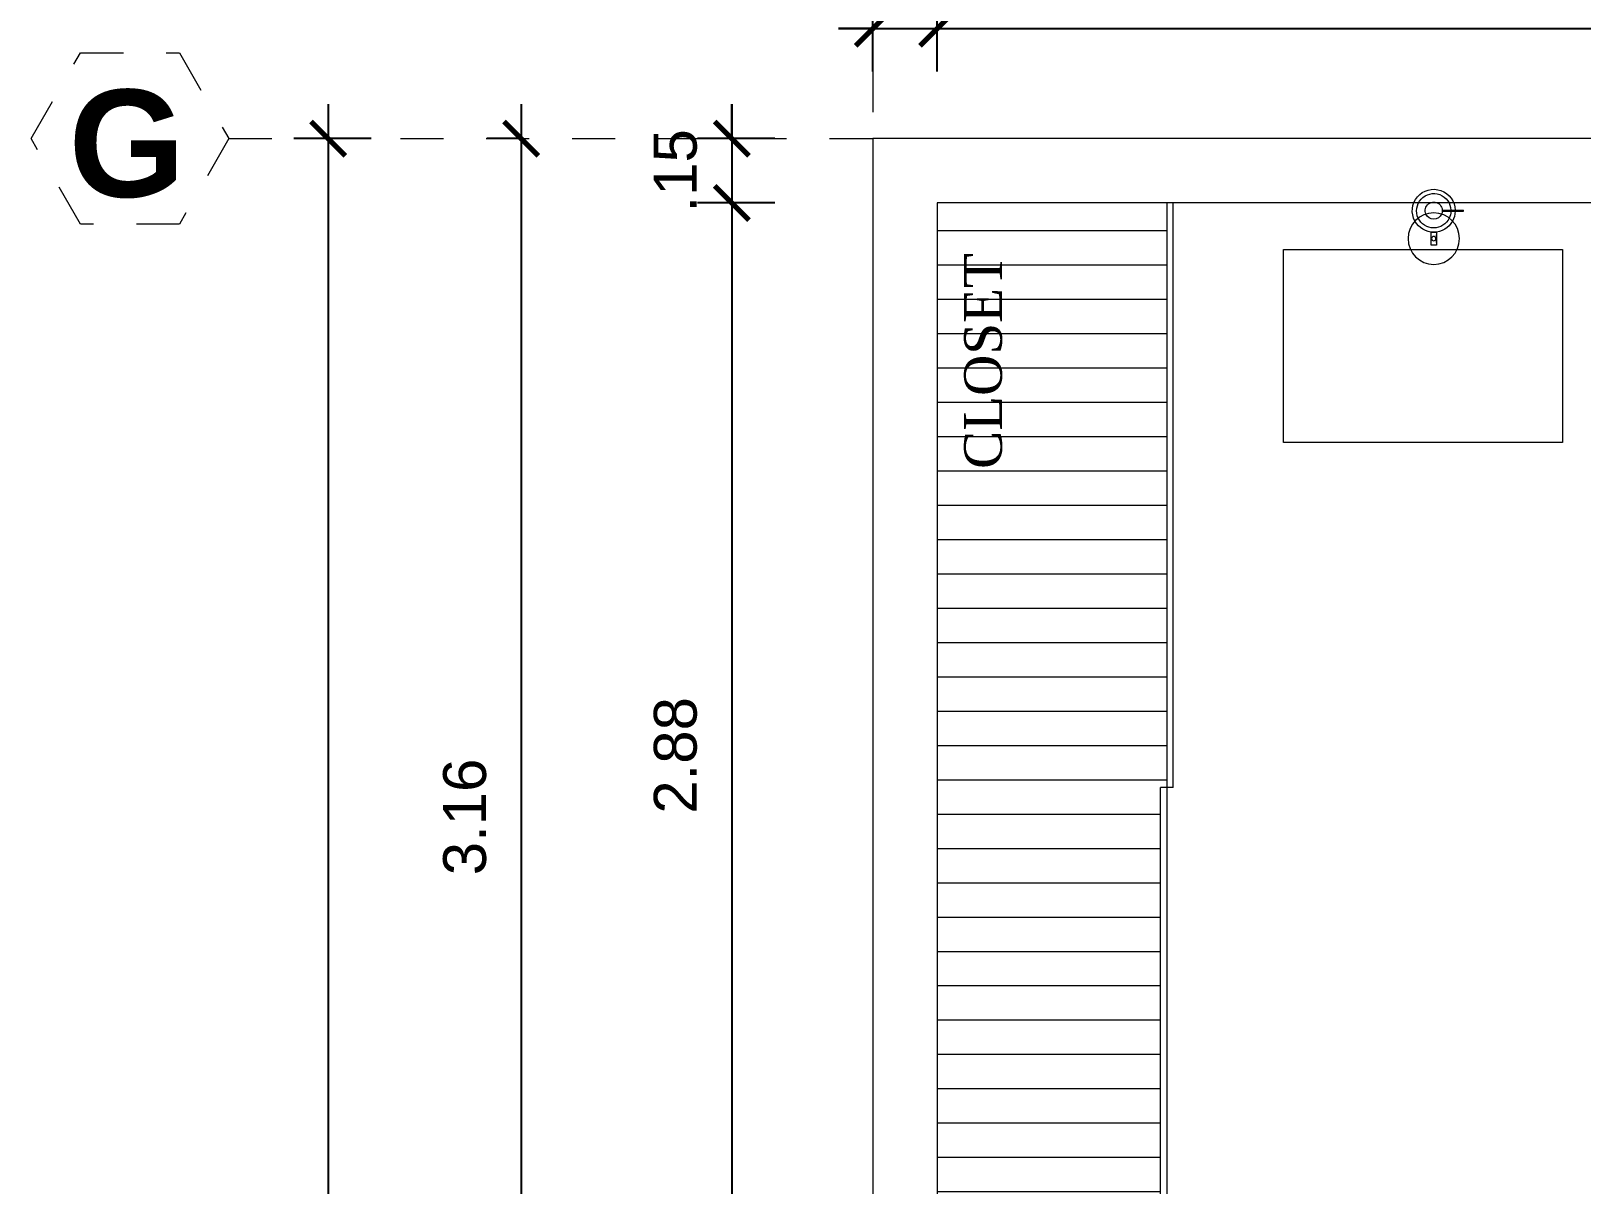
# Model space of a CAD drawing. Header units: millimetres. Extents: x -59 to 123, y 54 to 155.
# Drawn here: x -29.03 to -25.418, y 148.096 to 150.783 of the extents above; entities that cross this region are included whole.
import ezdxf

# ---------------------------------------------------------------- set-up
doc = ezdxf.new("R2010")
doc.units = ezdxf.units.MM
doc.linetypes.add('ACAD_ISO02W100', pattern=[15, 12, -3])
doc.linetypes.add('CONTINUA', pattern=[0])
doc.layers.get('0').update_dxf_attribs({"lineweight": 9})
doc.layers.get('Defpoints').update_dxf_attribs({"lineweight": 0})
doc.layers.add('A-COT', color=8, linetype='Continuous')
doc.layers.add('A-TEX 010', color=7, linetype='Continuous')
for name, color, linetype, lineweight in [('EJES', 6, 'ACAD_ISO02W100', 5), ('mobiliario', 7, 'Continuous', 0), ('MUROS', 7, 'Continuous', 80), ('VIDRIO', 7, 'Continuous', 5)]:
    doc.layers.add(name, color=color, linetype=linetype, lineweight=lineweight)
doc.styles.add('ROMANS', font='ROMANS.SHX', dxfattribs={"width": 1.35, "height": 0.29})
doc.styles.add('STILUS', font='arial.ttf')
doc.styles.add('style1', font='arial.ttf', dxfattribs={"height": 0.1})
doc.dimstyles.new('luis1', dxfattribs={"dimtxt": 0.1, "dimasz": 0.08, "dimexe": 0.08, "dimexo": 0.08, "dimgap": 0.08, "dimtad": 2, "dimzin": 4, "dimdsep": 46, "dimtxsty": 'style1', "dimblk": 'ARCHTICK', "dimcen": 2, "dimdle": 0.08, "dimclrd": 256, "dimclre": 256, "dimclrt": 256, "dimadec": 0, "dimazin": 1, "dimtfac": 1, "dimtix": 1, "dimtmove": 0, "dimatfit": 3, "dimfxl": 1, "dimtolj": 1, "dimarcsym": 0})

# ---------------------------------------------------------------- blocks, each defined once
blk = doc.blocks.new('luminaria')
for p, q in [((998.316, 404.5172), (998.316, 404.5197)), ((998.3655, 404.5197), (998.316, 404.5197)), ((998.3655, 404.5172), (998.316, 404.5172)), ((998.3792, 404.4684), (998.3792, 404.4384)), ((998.3917, 404.4684), (998.3792, 404.4684)), ((998.3792, 404.4444), (998.3792, 404.4624)), ((998.3792, 404.4484), (998.3792, 404.4584)), ((998.3917, 404.4384), (998.3917, 404.4684)), ((998.3792, 404.4384), (998.3917, 404.4384))]:
    blk.add_line(p, q)
for radius in [0.06, 0.005]:
    blk.add_circle((998.3855, 404.4534), radius)
for radius, start, end in [(0.05, 331.2643, 178.5675), (0.04, 334.6666, 178.2092), (0.02, 336.782, 203.218), (0.05, 181.4325, 208.7357), (0.05, 208.7357, 331.2643), (0.04, 181.7908, 205.3334), (0.04, 205.3334, 334.6666), (0.02, 203.218, 336.782)]:
    blk.add_arc((998.3855, 404.5184), radius, start, end)
blk = doc.blocks.new('CAMA MATRIMONIAL')
at = {"layer": 'mobiliario'}
blk.add_lwpolyline([(2856.2305, 869.9959), (2855.5805, 869.9959), (2855.5805, 870.4459), (2856.2305, 870.4459)], close=True, dxfattribs=at)
at = {"layer": 'mobiliario', "extrusion": (0, 0, -1), "zscale": -1}
blk.add_blockref('luminaria', (-3854.316, 466.0175, 0), dxfattribs=at)
blk = doc.blocks.new('_ArchTick')
at = {"color": 0, "linetype": 'ByBlock', "const_width": 0.15}
blk.add_lwpolyline([(-0.5, -0.5), (0.5, 0.5)], dxfattribs=at)
blk = doc.blocks.new('*D293')
at = {"layer": 'A-COT', "linetype": 'Continuous', "lineweight": -2, "transparency": 16777216}
for p, q in [((-27.0683, 150.6886), (-27.0683, 150.8686)), ((-26.9183, 150.6886), (-26.9183, 150.8686)), ((-27.0683, 150.7886), (-27.1483, 150.7886)), ((-27.0683, 150.7886), (-26.9183, 150.7886)), ((-26.9183, 150.7886), (-26.8383, 150.7886))]:
    blk.add_line(p, q, dxfattribs=at)
at = {"layer": 'Defpoints', "color": 0, "linetype": 'CONTINUA', "transparency": 16777216}
for p in [(-26.9183, 150.7886), (-27.0683, 150.5323), (-26.9183, 150.3823)]:
    blk.add_point(p, dxfattribs=at)
at = {"layer": 'A-COT', "linetype": 'CONTINUA', "lineweight": -2, "transparency": 16777216, "xscale": 0.08, "yscale": 0.08, "zscale": 0.08}
blk.add_blockref('_ArchTick', (-27.0683, 150.7886), dxfattribs=at)
at = {"layer": 'A-COT', "linetype": 'CONTINUA', "lineweight": -2, "transparency": 16777216, "xscale": 0.08, "yscale": 0.08, "zscale": 0.08, "rotation": 180}
blk.add_blockref('_ArchTick', (-26.9183, 150.7886), dxfattribs=at)
at = {"layer": 'A-COT', "linetype": 'CONTINUA', "lineweight": 5, "transparency": 16777216, "insert": (-26.9933, 150.9196), "char_height": 0.1, "attachment_point": 5, "style": 'style1'}
blk.add_mtext('\\A1;.15', dxfattribs=at)
blk = doc.blocks.new('*D292')
at = {"layer": 'A-COT', "linetype": 'Continuous', "lineweight": -2, "transparency": 16777216}
for p, q in [((-27.3971, 150.5323), (-27.3971, 150.6123)), ((-27.2971, 150.5323), (-27.4771, 150.5323)), ((-27.3971, 150.5323), (-27.3971, 150.3823)), ((-27.2971, 150.3823), (-27.4771, 150.3823)), ((-27.3971, 150.3823), (-27.3971, 150.3023))]:
    blk.add_line(p, q, dxfattribs=at)
at = {"layer": 'Defpoints', "color": 0, "linetype": 'CONTINUA', "transparency": 16777216}
for p in [(-27.1437, 150.5323), (-27.3971, 150.3823), (-26.9937, 150.3823)]:
    blk.add_point(p, dxfattribs=at)
at = {"layer": 'A-COT', "linetype": 'CONTINUA', "lineweight": -2, "transparency": 16777216, "xscale": 0.08, "yscale": 0.08, "zscale": 0.08}
for p, rotation in [((-27.3971, 150.5323), 270), ((-27.3971, 150.3823), 90)]:
    blk.add_blockref('_ArchTick', p, dxfattribs=dict(at, rotation=rotation))
at = {"layer": 'A-COT', "linetype": 'CONTINUA', "lineweight": 5, "transparency": 16777216, "insert": (-27.5281, 150.4573), "char_height": 0.1, "attachment_point": 5, "rotation": 90, "style": 'style1'}
blk.add_mtext('\\A1;.15', dxfattribs=at)
blk = doc.blocks.new('*D394')
at = {"layer": 'A-COT', "linetype": 'Continuous', "lineweight": -2, "transparency": 16777216}
for p, q in [((-27.0683, 150.6886), (-27.0683, 150.8686)), ((-21.6183, 150.6886), (-21.6183, 150.8686)), ((-27.1483, 150.7886), (-21.5383, 150.7886))]:
    blk.add_line(p, q, dxfattribs=at)
at = {"layer": 'Defpoints', "color": 0, "linetype": 'CONTINUA', "transparency": 16777216}
for p in [(-21.6183, 150.7886), (-27.0683, 150.5323), (-21.6183, 150.3823)]:
    blk.add_point(p, dxfattribs=at)
at = {"layer": 'A-COT', "linetype": 'CONTINUA', "lineweight": -2, "transparency": 16777216, "xscale": 0.08, "yscale": 0.08, "zscale": 0.08, "rotation": 180}
blk.add_blockref('_ArchTick', (-27.0683, 150.7886), dxfattribs=at)
at = {"layer": 'A-COT', "linetype": 'CONTINUA', "lineweight": -2, "transparency": 16777216, "xscale": 0.08, "yscale": 0.08, "zscale": 0.08}
blk.add_blockref('_ArchTick', (-21.6183, 150.7886), dxfattribs=at)
at = {"layer": 'A-COT', "linetype": 'CONTINUA', "lineweight": 5, "transparency": 16777216, "insert": (-24.3433, 150.9194), "char_height": 0.1, "attachment_point": 5, "style": 'style1'}
blk.add_mtext('\\A1;5.45', dxfattribs=at)
blk = doc.blocks.new('*D398')
at = {"layer": 'A-COT', "linetype": 'Continuous', "lineweight": -2, "transparency": 16777216}
for p, q in [((-27.3971, 150.6123), (-27.3971, 147.5773)), ((-27.2971, 150.5323), (-27.4771, 150.5323)), ((-27.2971, 147.6573), (-27.4771, 147.6573))]:
    blk.add_line(p, q, dxfattribs=at)
at = {"layer": 'Defpoints', "color": 0, "linetype": 'CONTINUA', "transparency": 16777216}
for p in [(-27.1437, 150.5323), (-27.3971, 147.6573), (-26.9183, 147.6573)]:
    blk.add_point(p, dxfattribs=at)
at = {"layer": 'A-COT', "linetype": 'CONTINUA', "lineweight": -2, "transparency": 16777216, "xscale": 0.08, "yscale": 0.08, "zscale": 0.08}
for p, rotation in [((-27.3971, 150.5323), 90), ((-27.3971, 147.6573), 270)]:
    blk.add_blockref('_ArchTick', p, dxfattribs=dict(at, rotation=rotation))
at = {"layer": 'A-COT', "linetype": 'CONTINUA', "lineweight": 5, "transparency": 16777216, "insert": (-27.5281, 149.0948), "char_height": 0.1, "attachment_point": 5, "rotation": 90, "style": 'style1'}
blk.add_mtext('\\A1;2.88', dxfattribs=at)
blk = doc.blocks.new('*D1253')
at = {"layer": 'A-COT', "linetype": 'Continuous', "lineweight": -2, "transparency": 16777216}
for p, q in [((-27.0683, 151.6095), (-27.0683, 151.7895)), ((-18.5683, 151.6095), (-18.5683, 151.7895)), ((-27.1483, 151.7095), (-18.4883, 151.7095))]:
    blk.add_line(p, q, dxfattribs=at)
at = {"layer": 'Defpoints', "color": 0, "linetype": 'CONTINUA', "transparency": 16777216}
for p in [(-18.5683, 151.7095), (-27.0683, 150.5323), (-18.5683, 150.5323)]:
    blk.add_point(p, dxfattribs=at)
at = {"layer": 'A-COT', "linetype": 'CONTINUA', "lineweight": -2, "transparency": 16777216, "xscale": 0.08, "yscale": 0.08, "zscale": 0.08, "rotation": 180}
blk.add_blockref('_ArchTick', (-27.0683, 151.7095), dxfattribs=at)
at = {"layer": 'A-COT', "linetype": 'CONTINUA', "lineweight": -2, "transparency": 16777216, "xscale": 0.08, "yscale": 0.08, "zscale": 0.08}
blk.add_blockref('_ArchTick', (-18.5683, 151.7095), dxfattribs=at)
at = {"layer": 'A-COT', "linetype": 'CONTINUA', "lineweight": 5, "transparency": 16777216, "insert": (-22.8183, 151.8406), "char_height": 0.1, "attachment_point": 5, "style": 'style1'}
blk.add_mtext('\\A1;8.50', dxfattribs=at)
blk = doc.blocks.new('*D1254')
at = {"layer": 'A-COT', "linetype": 'Continuous', "lineweight": -2, "transparency": 16777216}
for p, q in [((-28.3376, 150.6123), (-28.3376, 131.4523)), ((-28.2376, 150.5323), (-28.4176, 150.5323)), ((-28.2376, 131.5323), (-28.4176, 131.5323))]:
    blk.add_line(p, q, dxfattribs=at)
at = {"layer": 'Defpoints', "color": 0, "linetype": 'CONTINUA', "transparency": 16777216}
for p in [(-27.0683, 150.5323), (-28.3376, 131.5323), (-27.0683, 131.5323)]:
    blk.add_point(p, dxfattribs=at)
at = {"layer": 'A-COT', "linetype": 'CONTINUA', "lineweight": -2, "transparency": 16777216, "xscale": 0.08, "yscale": 0.08, "zscale": 0.08}
for p, rotation in [((-28.3376, 150.5323), 90), ((-28.3376, 131.5323), 270)]:
    blk.add_blockref('_ArchTick', p, dxfattribs=dict(at, rotation=rotation))
at = {"layer": 'A-COT', "linetype": 'CONTINUA', "lineweight": 5, "transparency": 16777216, "insert": (-28.4686, 141.0323), "char_height": 0.1, "attachment_point": 5, "rotation": 90, "style": 'style1'}
blk.add_mtext('\\A1;19.00', dxfattribs=at)
blk = doc.blocks.new('*D1241')
at = {"layer": 'A-COT', "linetype": 'Continuous', "lineweight": -2, "transparency": 16777216}
for p, q in [((-27.888, 150.6123), (-27.888, 147.2905)), ((-27.888, 150.5323), (-27.968, 150.5323)), ((-27.888, 147.3705), (-27.968, 147.3705))]:
    blk.add_line(p, q, dxfattribs=at)
at = {"layer": 'Defpoints', "color": 0, "linetype": 'CONTINUA', "transparency": 16777216}
for p in [(-27.8187, 150.5323), (-27.888, 147.3705), (-27.8187, 147.3705)]:
    blk.add_point(p, dxfattribs=at)
at = {"layer": 'A-COT', "linetype": 'CONTINUA', "lineweight": -2, "transparency": 16777216, "xscale": 0.08, "yscale": 0.08, "zscale": 0.08}
for p, rotation in [((-27.888, 150.5323), 90), ((-27.888, 147.3705), 270)]:
    blk.add_blockref('_ArchTick', p, dxfattribs=dict(at, rotation=rotation))
at = {"layer": 'A-COT', "linetype": 'CONTINUA', "lineweight": 5, "transparency": 16777216, "insert": (-28.0191, 148.9514), "char_height": 0.1, "attachment_point": 5, "rotation": 90, "style": 'style1'}
blk.add_mtext('\\A1;3.16', dxfattribs=at)

msp = doc.modelspace()

# ---------------------------------------------------------------- hatches: boundary and pattern name
at = {"layer": 'mobiliario', "lineweight": 5}
h = msp.add_hatch(dxfattribs=at)
h.set_pattern_fill('_USER', color=256, scale=0.08, pattern_type=0)
h.set_pattern_definition([(360, (24.42645, 326.958084), (1e-17, 0.08), [])])
h.paths.add_polyline_path([(-26.3833, 149.0198), (-26.3833, 150.3823), (-26.9183, 150.3823), (-26.9183, 147.6573), (-26.3983, 147.6573), (-26.3983, 149.0198)])

# ---------------------------------------------------------------- linework, layer by layer
at = {"layer": 'EJES', "lineweight": 5, "ltscale": 0.003}
for p in [(-27.0683, 151.8941), (-28.5692, 150.5323)]:
    msp.add_line(p, (-27.0683, 150.5323), dxfattribs=at)
msp.add_lwpolyline([(-28.9149, 150.3327), (-29.0302, 150.5323), (-28.9149, 150.7319), (-28.6844, 150.7319), (-28.5692, 150.5323), (-28.6844, 150.3327)], close=True, dxfattribs=at)
at = {"layer": 'MUROS', "lineweight": 5}
for p, q in [((-21.4683, 150.5323), (-27.0683, 150.5323)), ((-27.0683, 150.5323), (-27.0683, 135.1073)), ((-21.6183, 150.3823), (-26.9183, 150.3823)), ((-26.9183, 150.3823), (-26.9183, 147.6573))]:
    msp.add_line(p, q, dxfattribs=at)
at = {"layer": 'VIDRIO', "lineweight": 5}
for p, q in [((-26.3833, 150.3823), (-26.3833, 147.6573)), ((-26.3683, 149.0198), (-26.3683, 150.3823)), ((-26.3833, 149.0198), (-26.3983, 149.0198)), ((-26.3983, 147.6573), (-26.3983, 149.0198)), ((-26.3683, 149.0198), (-26.3833, 149.0198))]:
    msp.add_line(p, q, dxfattribs=at)

# ---------------------------------------------------------------- block references
at = {"layer": 'MUROS', "lineweight": 5}
msp.add_blockref('CAMA MATRIMONIAL', (-2881.6917, -720.1717), dxfattribs=at)

# ---------------------------------------------------------------- texts
at = {"layer": 'A-TEX 010', "lineweight": 5, "insert": (-26.8557, 150.014), "char_height": 0.088128, "attachment_point": 2, "rotation": 90, "style": 'ROMANS'}
msp.add_mtext('{\\fTimes New Roman|b0|i0|c0|p18;CLOSET}', dxfattribs=at)
at = {"layer": 'EJES', "lineweight": 5, "insert": (-28.8068, 150.6463), "char_height": 0.25, "width": 0.015384, "attachment_point": 2, "style": 'STILUS'}
msp.add_mtext('{\\fArial|b1|i0|c0|p34;G}', dxfattribs=at)

# ---------------------------------------------------------------- dimensions: what is measured, and where the dimension line sits
at = {"layer": 'A-COT', "linetype": 'CONTINUA', "lineweight": 5}
for base, p2, override, picture, middle in [((-18.5683, 151.7095), (-18.5683, 150.5323), {"dimfxl": 0.1, "dimfxlon": 1, "dimarcsym": 2}, '*D1253', (-22.8183, 151.8406)), ((-26.9183, 150.7886), (-26.9183, 150.3823), {"dimfxl": 0.1, "dimfxlon": 1, "dimarcsym": 2}, '*D293', (-26.9933, 150.9196)), ((-21.6183, 150.7886), (-21.6183, 150.3823), {"dimtmove": 1, "dimfxl": 0.1, "dimfxlon": 1, "dimarcsym": 2}, '*D394', (-24.3433, 150.9194))]:
    dim = msp.add_linear_dim(base=base, p1=(-27.0683, 150.5323), p2=p2, dimstyle='luis1', override=override, dxfattribs=at)
    dim.commit()
    dim.dimension.update_dxf_attribs({"geometry": picture, "text_midpoint": middle})
for base, p1, p2, override, picture, middle in [((-28.3376, 131.5323), (-27.0683, 150.5323), (-27.0683, 131.5323), {"dimfxl": 0.1, "dimfxlon": 1, "dimarcsym": 2}, '*D1254', (-28.4686, 141.0323)), ((-27.888, 147.3705), (-27.8187, 150.5323), (-27.8187, 147.3705), {"dimfxl": 0.1, "dimfxlon": 1, "dimarcsym": 2}, '*D1241', (-28.0191, 148.9514)), ((-27.3971, 150.3823), (-27.1437, 150.5323), (-26.9937, 150.3823), {"dimfxl": 0.1, "dimfxlon": 1, "dimarcsym": 2}, '*D292', (-27.5281, 150.4573)), ((-27.39706264, 147.65728083), (-27.14373312, 150.53228084), (-26.91827199, 147.65728083), {"dimtmove": 1, "dimfxl": 0.1, "dimfxlon": 1, "dimarcsym": 2}, '*D398', (-27.52811994, 149.09478083))]:
    dim = msp.add_linear_dim(base=base, p1=p1, p2=p2, angle=90, dimstyle='luis1', override=override, dxfattribs=at)
    dim.commit()
    dim.dimension.update_dxf_attribs({"geometry": picture, "text_midpoint": middle})

doc.saveas('drawing.dxf')
